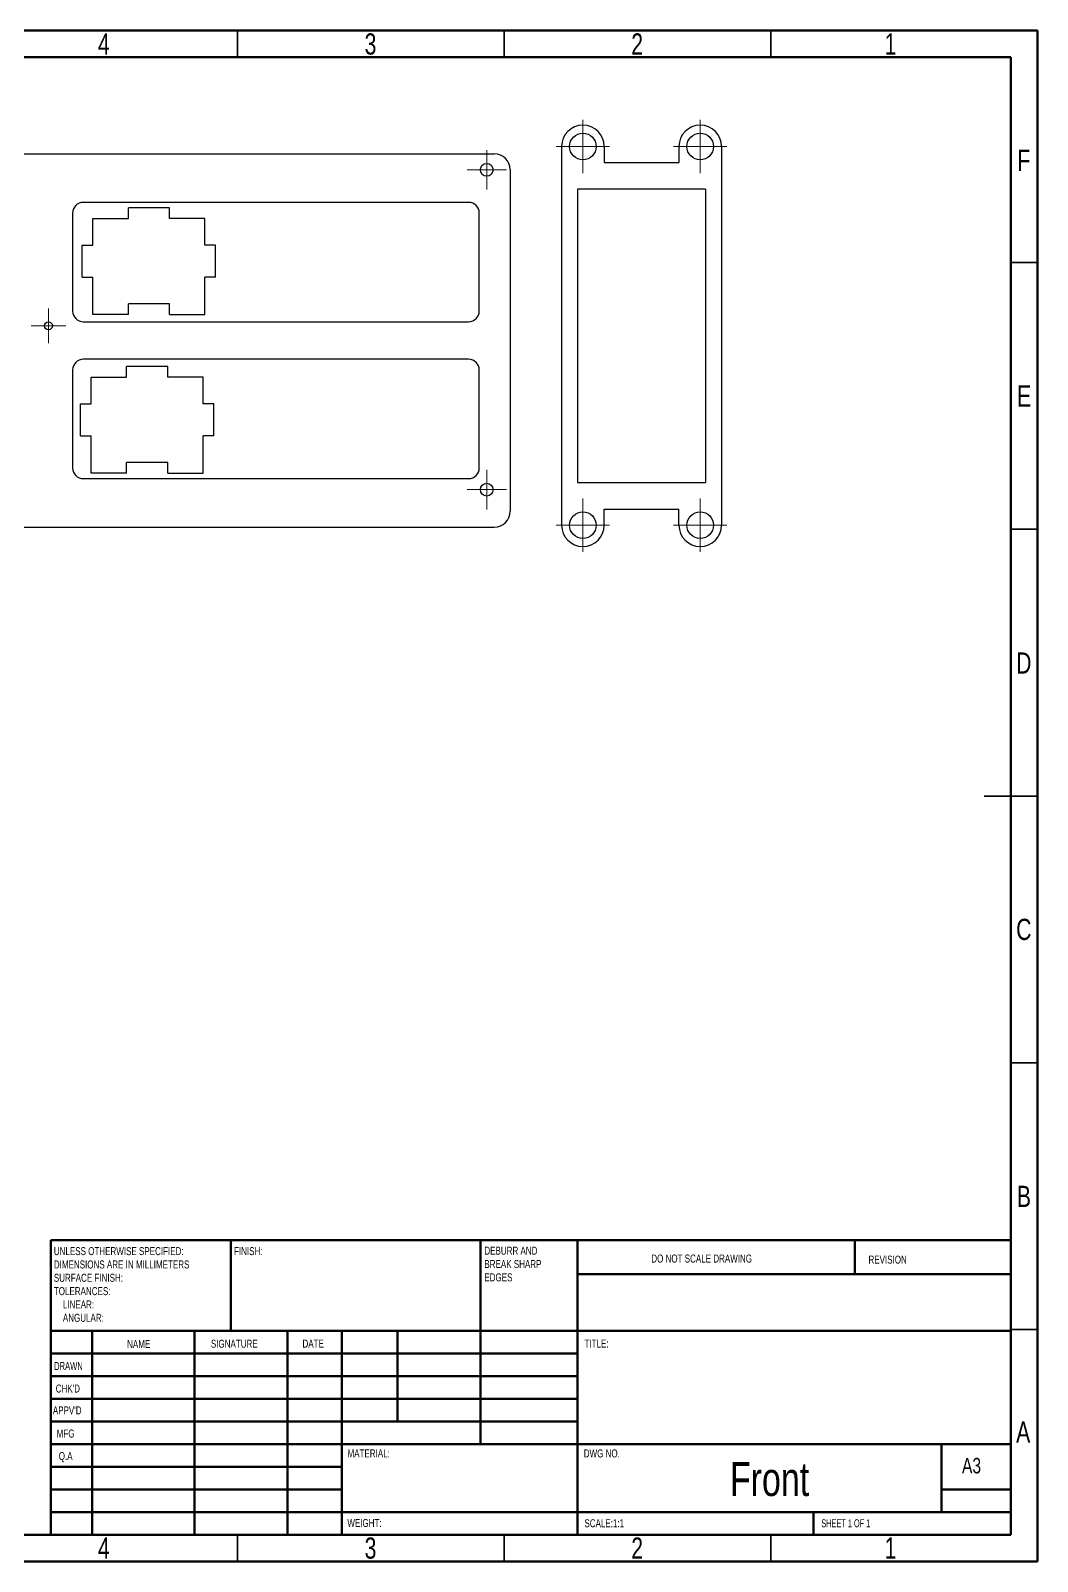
# Model space of a CAD drawing. Header units: millimetres. Extents: x 0 to 415, y 0 to 292.
# Drawn here: x 226.2 to 415, y 5 to 292 of the extents above; entities that cross this region are included whole.
import ezdxf

# ---------------------------------------------------------------- set-up
doc = ezdxf.new("R2010")
doc.units = ezdxf.units.MM
doc.styles.add('SLDTEXTSTYLE0', font='TXT', dxfattribs={"width": 0.75})
doc.styles.add('SLDTEXTSTYLE1', font='TXT', dxfattribs={"width": 0.686449})
doc.styles.add('SLDTEXTSTYLE2', font='TXT', dxfattribs={"width": 0.6875})

# ---------------------------------------------------------------- blocks, each defined once
blk = doc.blocks.new('SW_NOTE_0')
at = {"color": 0, "linetype": 'Continuous', "lineweight": 0, "char_height": 1.5, "attachment_point": 1, "style": 'SLDTEXTSTYLE0'}
for s, insert in [('UNLESS OTHERWISE SPECIFIED:', (0, 1.93)), ('DIMENSIONS ARE IN MILLIMETERS', (0, -0.57)), ('TOLERANCES:', (0, -5.57)), ('SURFACE FINISH:', (0, -3.07)), ('LINEAR:', (1.69, -8.07)), ('ANGULAR:', (1.69, -10.57))]:
    blk.add_mtext(s, dxfattribs=dict(at, insert=insert))
blk = doc.blocks.new('SW_NOTE_0_1')
at = {"color": 0, "linetype": 'Continuous', "lineweight": 0, "char_height": 1.5, "attachment_point": 1, "style": 'SLDTEXTSTYLE0'}
for s, insert in [('DEBURR AND', (0, 1.93)), ('BREAK SHARP', (0, -0.57)), ('EDGES', (0, -3.07))]:
    blk.add_mtext(s, dxfattribs=dict(at, insert=insert))
blk = doc.blocks.new('SW_CENTERMARKSYMBOL_9')
at = {"color": 0, "linetype": 'Continuous', "lineweight": 18}
for p, q in [((0, 2.5), (0, 3.7)), ((-2.5, 0), (-3.7, 0)), ((0, 0), (-2.5, 0)), ((0, 0), (0, 2.5)), ((0, 0), (0, -2.5)), ((0, 0), (2.5, 0)), ((2.5, 0), (3.7, 0)), ((0, -2.5), (0, -3.7))]:
    blk.add_line(p, q, dxfattribs=at)
blk = doc.blocks.new('SW_CENTERMARKSYMBOL_10')
at = {"color": 0, "linetype": 'Continuous', "lineweight": 18}
for p, q in [((0, 2.5), (0, 3.7)), ((-2.5, 0), (-3.7, 0)), ((0, 0), (-2.5, 0)), ((0, 0), (0, 2.5)), ((0, 0), (0, -2.5)), ((0, 0), (2.5, 0)), ((2.5, 0), (3.7, 0)), ((0, -2.5), (0, -3.7))]:
    blk.add_line(p, q, dxfattribs=at)
blk = doc.blocks.new('SW_CENTERMARKSYMBOL_11')
at = {"color": 0, "linetype": 'Continuous', "lineweight": 18}
for p, q in [((0, 2.5), (0, 3.25)), ((-2.5, 0), (-3.25, 0)), ((0, 0), (-2.5, 0)), ((0, 0), (0, 2.5)), ((0, 0), (0, -2.5)), ((0, 0), (2.5, 0)), ((2.5, 0), (3.25, 0)), ((0, -2.5), (0, -3.25))]:
    blk.add_line(p, q, dxfattribs=at)
blk = doc.blocks.new('SW_CENTERMARKSYMBOL_13')
at = {"color": 0, "linetype": 'Continuous', "lineweight": 18}
for p, q in [((0, 2.5), (0, 5)), ((-2.5, 0), (-5, 0)), ((0, 0), (-2.5, 0)), ((0, 0), (0, 2.5)), ((0, 0), (0, -2.5)), ((0, 0), (2.5, 0)), ((2.5, 0), (5, 0)), ((0, -2.5), (0, -5))]:
    blk.add_line(p, q, dxfattribs=at)
blk = doc.blocks.new('SW_CENTERMARKSYMBOL_14')
at = {"color": 0, "linetype": 'Continuous', "lineweight": 18}
for p, q in [((0, 2.5), (0, 5)), ((-2.5, 0), (-5, 0)), ((0, 0), (-2.5, 0)), ((0, 0), (0, 2.5)), ((0, 0), (0, -2.5)), ((0, 0), (2.5, 0)), ((2.5, 0), (5, 0)), ((0, -2.5), (0, -5))]:
    blk.add_line(p, q, dxfattribs=at)
blk = doc.blocks.new('SW_CENTERMARKSYMBOL_15')
at = {"color": 0, "linetype": 'Continuous', "lineweight": 18}
for p, q in [((0, 2.5), (0, 5)), ((-2.5, 0), (-5, 0)), ((0, 0), (-2.5, 0)), ((0, 0), (0, 2.5)), ((0, 0), (0, -2.5)), ((0, 0), (2.5, 0)), ((2.5, 0), (5, 0)), ((0, -2.5), (0, -5))]:
    blk.add_line(p, q, dxfattribs=at)
blk = doc.blocks.new('SW_CENTERMARKSYMBOL_16')
at = {"color": 0, "linetype": 'Continuous', "lineweight": 18}
for p, q in [((0, 2.5), (0, 5)), ((-2.5, 0), (-5, 0)), ((0, 0), (-2.5, 0)), ((0, 0), (0, 2.5)), ((0, 0), (0, -2.5)), ((0, 0), (2.5, 0)), ((2.5, 0), (5, 0)), ((0, -2.5), (0, -5))]:
    blk.add_line(p, q, dxfattribs=at)

msp = doc.modelspace()

# ---------------------------------------------------------------- linework, layer by layer
at = {"color": 7, "linetype": 'Continuous', "lineweight": 70}
for p, q in [((15, 292), (415, 292)), ((415, 292), (415, 5)), ((20, 287), (410, 287)), ((410, 287), (410, 10)), ((410, 10), (20, 10)), ((415, 5), (15, 5))]:
    msp.add_line(p, q, dxfattribs=at)
at = {"color": 7, "linetype": 'Continuous', "lineweight": 35}
for p, q in [((265, 287), (265, 292)), ((315, 287), (315, 292)), ((365, 287), (365, 292)), ((410, 248.5), (415, 248.5)), ((410, 198.5), (415, 198.5)), ((415, 148.5), (405, 148.5)), ((410, 148.5), (415, 148.5)), ((410, 98.5), (415, 98.5)), ((410, 48.5), (415, 48.5)), ((265, 10), (265, 5)), ((315, 10), (315, 5)), ((365, 10), (365, 5))]:
    msp.add_line(p, q, dxfattribs=at)
at = {"color": 7, "linetype": 'Continuous', "lineweight": 25}
for p, q in [((325.79, 270.27), (325.79, 199.27)), ((333.79, 270.27), (333.79, 267.27)), ((347.79, 270.27), (347.79, 267.27)), ((355.79, 270.27), (355.79, 199.27)), ((199.16, 268.9), (313.16, 268.9)), ((333.79, 267.27), (347.79, 267.27)), ((316.16, 265.9), (316.16, 201.9)), ((352.79, 262.27), (328.79, 262.27)), ((328.79, 262.27), (328.79, 207.27)), ((352.79, 262.27), (352.79, 207.27)), ((308.36, 259.79), (236.1, 259.79)), ((244.56, 256.79), (244.56, 258.79)), ((252.28, 258.79), (244.56, 258.79)), ((252.28, 256.79), (252.28, 258.79)), ((234.1, 257.79), (234.1, 239.43)), ((237.92, 256.79), (244.56, 256.79)), ((237.92, 251.79), (237.92, 256.79)), ((258.92, 256.79), (252.28, 256.79)), ((258.92, 251.79), (258.92, 256.79)), ((310.36, 239.43), (310.36, 257.79)), ((235.92, 245.79), (235.92, 251.79)), ((235.92, 251.79), (237.92, 251.79)), ((260.92, 251.79), (258.92, 251.79)), ((260.92, 245.79), (260.92, 251.79)), ((235.92, 245.79), (237.92, 245.79)), ((237.92, 238.79), (237.92, 245.79)), ((260.92, 245.79), (258.92, 245.79)), ((258.92, 238.79), (258.92, 245.79)), ((244.56, 238.79), (237.92, 238.79)), ((252.28, 240.79), (244.56, 240.79)), ((244.56, 238.79), (244.56, 240.79)), ((252.28, 238.79), (252.28, 240.79)), ((252.28, 238.79), (258.92, 238.79)), ((236.1, 237.43), (308.36, 237.43)), ((308.36, 230.37), (236.1, 230.37)), ((234.1, 228.37), (234.1, 210.01)), ((237.57, 227.04), (244.21, 227.04)), ((237.57, 222.04), (237.57, 227.04)), ((244.21, 227.04), (244.21, 229.04)), ((251.93, 229.04), (244.21, 229.04)), ((251.93, 227.04), (251.93, 229.04)), ((258.57, 227.04), (251.93, 227.04)), ((258.57, 222.04), (258.57, 227.04)), ((310.36, 210.01), (310.36, 228.37)), ((235.57, 216.04), (235.57, 222.04)), ((235.57, 222.04), (237.57, 222.04)), ((260.57, 222.04), (258.57, 222.04)), ((260.57, 216.04), (260.57, 222.04)), ((235.57, 216.04), (237.57, 216.04)), ((237.57, 209.04), (237.57, 216.04)), ((260.57, 216.04), (258.57, 216.04)), ((258.57, 209.04), (258.57, 216.04)), ((251.93, 211.04), (244.21, 211.04)), ((244.21, 209.04), (244.21, 211.04)), ((251.93, 209.04), (251.93, 211.04)), ((236.1, 208.01), (308.36, 208.01)), ((244.21, 209.04), (237.57, 209.04)), ((251.93, 209.04), (258.57, 209.04)), ((328.79, 207.27), (352.79, 207.27)), ((333.79, 202.27), (347.79, 202.27)), ((333.79, 199.27), (333.79, 202.27)), ((347.79, 199.27), (347.79, 202.27)), ((199.16, 198.9), (313.16, 198.9))]:
    msp.add_line(p, q, dxfattribs=at)
at = {"color": 7, "linetype": 'Continuous', "lineweight": 50}
for p, q in [((230, 65.25), (410, 65.25)), ((230, 65.25), (230, 10)), ((263.8, 48.25), (263.8, 65.25)), ((310.6, 65.25), (310.6, 27)), ((328.8, 65.25), (328.8, 10)), ((380.8, 58.88), (380.8, 65.25)), ((410, 58.88), (328.8, 58.88)), ((410, 48.25), (230, 48.25)), ((237.8, 48.25), (237.8, 10)), ((256.99, 48.25), (256.99, 10)), ((274.4, 48.25), (274.4, 10)), ((284.6, 10), (284.6, 48.25)), ((295, 31.25), (295, 48.25)), ((328.8, 44), (230, 44)), ((328.8, 39.75), (230, 39.75)), ((328.8, 35.5), (230, 35.5)), ((328.8, 31.25), (230, 31.25)), ((284.6, 27), (230, 27)), ((284.6, 27), (410, 27)), ((397, 14.25), (397, 27)), ((284.6, 22.75), (230, 22.75)), ((284.6, 18.5), (230, 18.5)), ((410, 18.5), (397, 18.5)), ((230, 14.25), (410, 14.25)), ((373, 10), (373, 14.25))]:
    msp.add_line(p, q, dxfattribs=at)
at = {"color": 7, "linetype": 'Continuous', "lineweight": 25}
for centre, radius in [((329.79, 270.27), 2.5), ((351.79, 270.27), 2.5), ((311.76, 265.9), 1.2), ((229.58, 236.65), 0.75), ((311.76, 205.94), 1.2), ((329.79, 199.27), 2.5), ((351.79, 199.27), 2.5)]:
    msp.add_circle(centre, radius, dxfattribs=at)
for centre, radius, start, end in [((329.79, 270.27), 4, 0, 180), ((351.79, 270.27), 4, 0, 180), ((313.16, 265.9), 3, 0, 90), ((236.1, 257.79), 2, 90, 180), ((308.36, 257.79), 2, 0, 90), ((236.1, 239.43), 2, 180, 270), ((308.36, 239.43), 2, 270, 0), ((236.1, 228.37), 2, 90, 180), ((308.36, 228.37), 2, 0, 90), ((236.1, 210.01), 2, 180, 270), ((308.36, 210.01), 2, 270, 0), ((313.16, 201.9), 3, 270, 0), ((329.79, 199.27), 4, 180, 0), ((351.79, 199.27), 4, 180, 0)]:
    msp.add_arc(centre, radius, start, end, dxfattribs=at)

# ---------------------------------------------------------------- block references
at = {"color": 7, "linetype": 'Continuous', "lineweight": 0}
for name, p in [('SW_CENTERMARKSYMBOL_16', (329.79, 270.27)), ('SW_CENTERMARKSYMBOL_15', (351.79, 270.27)), ('SW_CENTERMARKSYMBOL_9', (311.76, 265.9)), ('SW_CENTERMARKSYMBOL_11', (229.58, 236.65)), ('SW_CENTERMARKSYMBOL_10', (311.76, 205.94)), ('SW_CENTERMARKSYMBOL_13', (329.79, 199.27)), ('SW_CENTERMARKSYMBOL_14', (351.79, 199.27)), ('SW_NOTE_0', (230.59, 61.99)), ('SW_NOTE_0_1', (311.31, 62.07))]:
    msp.add_blockref(name, p, dxfattribs=at)

# ---------------------------------------------------------------- texts
for s, insert, char_height, attachment_point, style in [('4', (239.96, 291.48), 3.97, 2, 'SLDTEXTSTYLE0'), ('3', (289.96, 291.48), 3.97, 2, 'SLDTEXTSTYLE0'), ('2', (339.96, 291.48), 3.97, 2, 'SLDTEXTSTYLE0'), ('1', (387.46, 291.48), 3.97, 2, 'SLDTEXTSTYLE0'), ('F', (412.46, 269.67), 3.97, 2, 'SLDTEXTSTYLE0'), ('E', (412.51, 225.48), 3.97, 2, 'SLDTEXTSTYLE0'), ('D', (412.45, 175.42), 3.97, 2, 'SLDTEXTSTYLE0'), ('C', (412.46, 125.48), 3.97, 2, 'SLDTEXTSTYLE0'), ('B', (412.47, 75.42), 3.97, 2, 'SLDTEXTSTYLE0'), ('FINISH:', (264.37, 63.92), 1.5, 1, 'SLDTEXTSTYLE0'), ('DO NOT SCALE DRAWING', (342.61, 62.53), 1.5, 1, 'SLDTEXTSTYLE0'), ('REVISION', (383.33, 62.33), 1.5, 1, 'SLDTEXTSTYLE0'), ('NAME', (244.32, 46.5), 1.5, 1, 'SLDTEXTSTYLE0'), ('SIGNATURE', (260.03, 46.56), 1.5, 1, 'SLDTEXTSTYLE0'), ('DATE', (277.21, 46.58), 1.5, 1, 'SLDTEXTSTYLE0'), ('TITLE:', (330.09, 46.58), 1.5, 1, 'SLDTEXTSTYLE0'), ('DRAWN', (230.64, 42.38), 1.5, 1, 'SLDTEXTSTYLE1'), ("CHK'D", (230.94, 38.16), 1.5, 1, 'SLDTEXTSTYLE0'), ("APPV'D", (230.4, 34.07), 1.5, 1, 'SLDTEXTSTYLE0'), ('MFG', (231.12, 29.72), 1.5, 1, 'SLDTEXTSTYLE0'), ('A', (412.34, 31.23), 3.97, 2, 'SLDTEXTSTYLE0'), ('MATERIAL:', (285.65, 25.99), 1.5, 1, 'SLDTEXTSTYLE0'), ('DWG NO.', (329.95, 25.99), 1.5, 1, 'SLDTEXTSTYLE0'), ('Q.A', (231.51, 25.5), 1.5, 1, 'SLDTEXTSTYLE0'), ('Front', (364.78, 23.61), 6.35, 2, 'SLDTEXTSTYLE0'), ('A3', (400.87, 24.41), 2.91, 1, 'SLDTEXTSTYLE0'), ('WEIGHT:', (285.62, 12.95), 1.499, 1, 'SLDTEXTSTYLE0'), ('SCALE:1:1', (330.07, 12.9), 1.5, 1, 'SLDTEXTSTYLE0'), ('SHEET 1 OF 1', (374.48, 12.9), 1.5, 1, 'SLDTEXTSTYLE2'), ('4', (239.96, 9.48), 3.97, 2, 'SLDTEXTSTYLE0'), ('3', (289.96, 9.48), 3.97, 2, 'SLDTEXTSTYLE0'), ('2', (339.96, 9.48), 3.97, 2, 'SLDTEXTSTYLE0'), ('1', (387.46, 9.48), 3.97, 2, 'SLDTEXTSTYLE0')]:
    msp.add_mtext(s, dxfattribs=dict(at, insert=insert, char_height=char_height, attachment_point=attachment_point, style=style))

doc.saveas('drawing.dxf')
